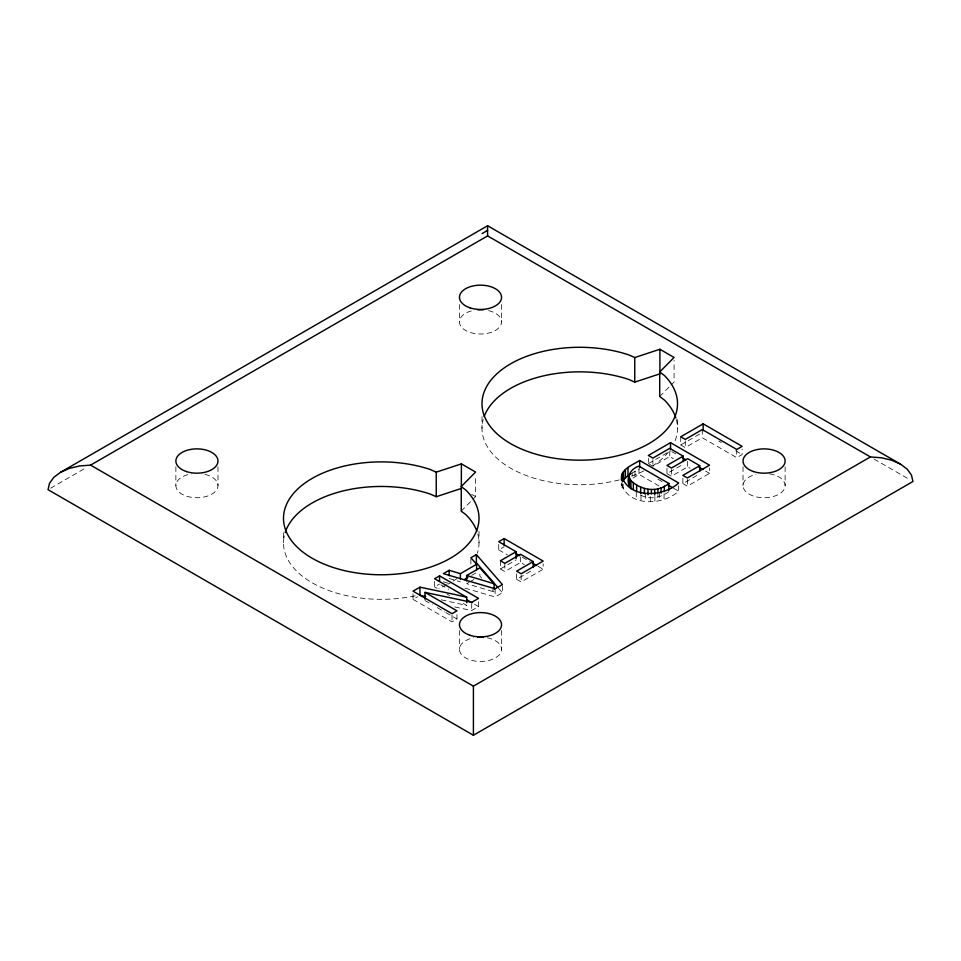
<?xml version="1.0" encoding="UTF-8"?>
<svg xmlns="http://www.w3.org/2000/svg" width="961" height="961" viewBox="0 0 961 961"><rect width="100%" height="100%" fill="white"/><g stroke="black" fill="none" stroke-linecap="round" stroke-linejoin="round"><path stroke-width="0.72" stroke-dasharray="4.8 3.6" d="M678.67 485.725L678.67 491.179C663.354 505.546 628.374 507.132 621.611 483.839M461.22 511.144L475.575 496.621L475.575 476.392M659.714 396.533L669.973 386.166M670.994 385.121L674.069 382.01L674.069 360.339M658.91 485.906L638.969 474.386L632.11 478.614L632.11 473.148M50.645 488.176L87.019 467.178M413.026 593.898L413.026 599.364L417.639 596.697M434.588 581.453L434.588 586.907L439.549 584.048M498.723 544.419L498.723 549.884L504.153 546.749M631.329 473.485L639.678 468.668M648.363 463.658L670.526 450.865M680.724 436.787L680.724 444.967L700.665 433.459M649.492 464.307L652.891 466.277L669.745 456.547L673.409 458.661M680.724 444.967L685.265 447.586L702.299 437.76L736.751 457.64L742.144 454.529L742.144 449.075M471.635 575.339L476.62 572.456M469.052 582.306L466.662 583.687L494.11 591.916L494.11 589.189M470.253 581.609L473.857 579.531M500.393 560.78L500.393 568.96L516.093 559.903M666.97 468.187L666.97 473.641L683.175 464.295M500.393 568.96L504.837 571.531L520.538 562.473L524.334 564.66M666.97 473.641L671.451 476.224L687.644 466.878L690.07 468.271M516.622 573.873L516.622 579.327L533.187 569.765M668.88 491.66C660.82 497.618 649.828 500.14 640.663 495.083M682.875 478.122L682.875 483.587L699.728 473.857M413.026 599.364L452.018 621.863L456.968 619.004L456.968 610.824M454.769 606.98L471.707 610.499L478.53 606.559L478.53 601.105M464.956 588.132L495.143 596.961L502.423 592.757L502.423 585.946M516.622 579.327L521.162 581.946L543.145 569.248L543.145 563.795M682.875 483.587L687.355 486.17L709.518 473.365L709.518 467.911M441.351 599.844L466.722 605.454L460.571 601.91M443.393 581.825L447.706 583.087M449.183 578.486L460.391 581.825M874.042 459.034L910.355 479.995M718.756 441.027L721.351 442.528M735.645 450.781L742.144 454.529M671.823 451.61L675.727 453.856M705.614 471.118L709.518 473.365M657.877 479.179L663.078 482.17M673.469 488.176L678.67 491.179M471.707 494.386L475.575 496.621M522.352 557.248L530.148 561.753M537.944 566.257L543.145 569.248M498.723 549.884L507.408 554.893M440.847 584.793L448.643 589.297M474.638 604.301L478.53 606.559M434.588 586.907L437.087 588.348M447.057 594.102L449.52 595.52M425.014 600.565L432.39 604.817M437.303 607.652L444.667 611.905M445.904 612.613L456.968 619.004M481.749 578.186L479.851 576.071L479.851 571.975M492.2 589.802L494.11 591.916M498.567 588.324L502.423 592.757M785.125 466.806L785.125 485.581M743.021 466.806L743.021 485.581M736.751 449.46L736.751 457.64M702.299 429.567L702.299 437.76M687.644 461.424L687.644 466.878M687.355 479.347L687.355 486.17M685.265 440.763L685.265 447.586M677.505 419.621L677.505 428.282M671.451 469.412L671.451 476.224M669.745 451.081L669.745 456.547M664.051 493.822L664.051 499.276M659.474 492.717L659.474 500.909M657.925 494.35L657.925 497.077M654.885 496.393L654.885 501.858M652.891 459.454L652.891 466.277M650.297 496.669L650.297 502.135M648.363 458.205L648.363 462.289M645.672 493.546L645.672 501.726M640.999 495.191L640.999 500.645M638.969 468.932L638.969 474.386M636.254 492.056L636.254 498.879M634.993 471.214L634.993 476.68M623.124 484.068L623.124 489.521M622.115 483.587L622.115 487.671M621.587 483.047L621.587 485.773M521.162 575.122L521.162 581.946M520.538 557.008L520.538 562.473M504.837 563.338L504.837 571.531M501.558 304.529L501.558 321.863M501.558 630.524L501.558 649.312M495.143 588.781L495.143 596.961M482.002 416.726L482.002 428.282M478.998 531.337L478.998 542.893M471.707 603.676L471.707 610.499M470.866 559.146L470.866 565.969M459.442 304.529L459.442 321.863M459.442 630.524L459.442 649.312M452.018 615.04L452.018 621.863M283.495 532.778L283.495 542.893M217.979 466.806L217.979 485.581M175.875 466.806L175.875 485.581M488.56 310.631A21.058 12.157 0 0 1 497.209 329.263A21.058 12.157 0 0 1 463.791 329.263A21.058 12.157 0 0 1 472.44 310.631M487.263 637.792A21.058 12.157 0 0 1 497.486 656.495A21.058 12.157 0 0 1 463.514 656.495A21.058 12.157 0 0 1 473.737 637.792M769.521 473.845A21.058 12.157 0 0 1 781.834 492.116A21.058 12.157 0 0 1 747.946 493.401A21.058 12.157 0 0 1 756.019 474.362M204.981 474.362A21.058 12.157 0 0 1 213.054 493.401A21.058 12.157 0 0 1 179.166 492.116A21.058 12.157 0 0 1 191.479 473.845M477.797 534.052A97.758 56.435 0 0 1 477.365 553.188M456.955 578.594A97.758 56.435 0 0 1 453.075 581.165M450.373 582.798A97.758 56.435 0 0 1 447.934 584.156M446.685 584.817A97.758 56.435 0 0 1 438.696 588.552M415.14 595.82A97.758 56.435 0 0 1 284.708 534.052M668.339 452.15A97.758 56.435 0 0 1 652.903 465.725M643.906 470.866A97.758 56.435 0 0 1 631.533 476.151M619.244 479.911A97.758 56.435 0 0 1 520.117 473.004A97.758 56.435 0 0 1 483.203 419.452M676.292 419.452A97.758 56.435 0 0 1 674.178 442.889"/><path stroke-width="1.44" d="M900.493 464.127L891.688 460.223L881.417 457.772L870.414 456.931L473.413 686.142L473.413 735.261L912.95 481.497L911.496 475.142L907.256 469.208L900.493 464.127L487.587 225.739L60.507 472.319L53.744 477.401L49.504 483.323L48.05 489.678L473.413 735.261M60.507 472.319L69.312 468.415L79.583 465.953L90.586 465.124L487.587 235.913L487.587 225.739M621.611 475.647C628.374 498.951 663.354 497.354 678.67 482.987L639.678 460.487C632.518 465.064 619.617 469.376 621.587 480.32M628.758 476.404L630.933 480.548L630.933 488.729C624.854 480.728 629.263 468.752 638.969 466.205L668.88 483.479L668.88 490.29M628.758 484.596L628.987 482.566M622.235 481.845L625.383 477.737L630.212 474.205M659.714 371.979L674.069 357.456L659.895 349.263L634.74 357.552L628.626 354.849A97.758 56.435 0 0 0 483.479 393.926A97.758 56.435 0 0 0 596.721 459.31A97.758 56.435 0 0 0 664.411 375.511L659.714 371.979L659.714 396.533L664.411 400.064A97.758 56.435 0 0 1 675.859 417.987M482.086 233.571L487.587 230.4M466.722 602.727L466.722 597.274L455.622 594.655L419.945 587.171L413.026 591.171L452.018 613.683L456.968 610.824L425.014 592.372L425.014 599.196M425.014 592.372L471.707 602.319L478.53 598.367L439.549 575.867L434.588 578.726L466.722 597.274M476.62 564.275L460.391 573.645L449.183 570.293L443.393 573.645L495.143 588.781L502.423 584.576L476.38 554.593L470.866 557.776L476.62 564.275L476.62 569.729M533.187 567.038L533.187 561.584L516.622 571.146L521.162 573.765L543.145 561.068L504.153 538.556L498.723 541.692L516.093 551.71L516.093 558.533M699.728 471.118L699.728 465.665L682.875 475.395L687.355 477.977L709.518 465.184L670.526 442.673L648.363 455.466L652.891 458.085L669.745 448.355L683.175 456.103L683.175 461.568M703.164 423.837L680.724 436.787L685.265 439.405L702.299 429.567L736.751 449.46L742.144 446.348L703.164 423.837L703.164 430.66M466.662 580.961L466.662 575.495L479.851 567.891L494.11 583.735L494.11 589.189M464.139 579.663L467.887 577.501M516.093 551.71L500.393 560.78L504.837 563.338L520.538 554.281L533.187 561.584M683.175 456.103L666.97 465.46L671.451 468.043L687.644 458.685L699.728 465.665M630.933 480.548C640.975 490.518 657.624 492.933 668.88 483.479M484.14 416.533A97.758 56.435 0 0 1 628.626 379.403L634.74 382.118L659.895 373.829M436.234 472.163L461.4 463.875L475.575 472.055L461.22 486.578L465.905 490.11A97.758 56.435 0 0 1 398.226 573.909A97.758 56.435 0 0 1 284.985 508.525A97.758 56.435 0 0 1 430.12 469.448L436.234 472.163L436.234 496.717L461.4 488.428M425.651 596.553L419.945 595.364L419.945 587.171M466.662 575.495L494.11 583.735M436.234 496.717L430.12 494.014A97.758 56.435 0 0 0 285.141 532.586M487.587 235.913L870.414 456.931M682.226 457.616L686.118 459.863M699.115 467.37L703.02 469.617M668.267 485.173L672.171 487.431M515.853 553.5L519.757 555.746M532.754 563.254L536.646 565.5M466.842 599.808L472.031 602.811M90.586 465.124L473.413 686.142M497.606 587.207L476.38 562.774L476.38 554.593M670.526 442.673L670.526 449.496M664.315 486.11L664.315 491.564M661.108 487.732L661.108 493.197M659.895 349.263L659.895 372.387M657.925 488.885L657.925 492.981M654.705 489.557L654.705 495.011M651.402 489.714L651.402 493.798M647.99 489.329L647.99 494.783M644.423 488.404L644.423 493.858M640.663 486.903L640.663 493.714M639.678 460.487L639.678 467.298M636.638 484.8L636.638 491.624M634.74 357.552L634.74 382.118M633.347 482.662L633.347 489.485M629.407 478.458L629.407 486.65M627.977 467.442L627.977 475.623M625.383 469.545L625.383 477.737M623.485 471.623L623.485 479.803M622.235 473.653L622.235 480.476M504.153 538.556L504.153 545.38M461.4 463.875L461.22 511.144L465.905 514.676A97.758 56.435 0 0 1 476.86 531.133M460.391 573.645L460.391 579.099M449.183 570.293L449.183 575.759M439.549 575.867L439.549 581.321M477.749 309.814A21.058 12.157 0 0 1 483.251 309.814M477.749 637.251A21.058 12.157 0 0 1 483.251 637.251M469.977 307.832A21.058 12.157 0 0 0 501.558 297.309A21.058 12.157 0 0 0 469.977 286.786A21.058 12.157 0 0 0 469.977 307.832M469.977 635.269A21.058 12.157 0 0 0 501.558 624.746A21.058 12.157 0 0 0 469.977 614.223A21.058 12.157 0 0 0 469.977 635.269M753.544 471.551A21.058 12.157 0 0 0 785.125 461.028A21.058 12.157 0 0 0 753.544 450.505A21.058 12.157 0 0 0 753.544 471.551M186.398 471.551A21.058 12.157 0 0 0 217.979 461.028A21.058 12.157 0 0 0 186.398 450.505A21.058 12.157 0 0 0 186.398 471.551"/></g></svg>
